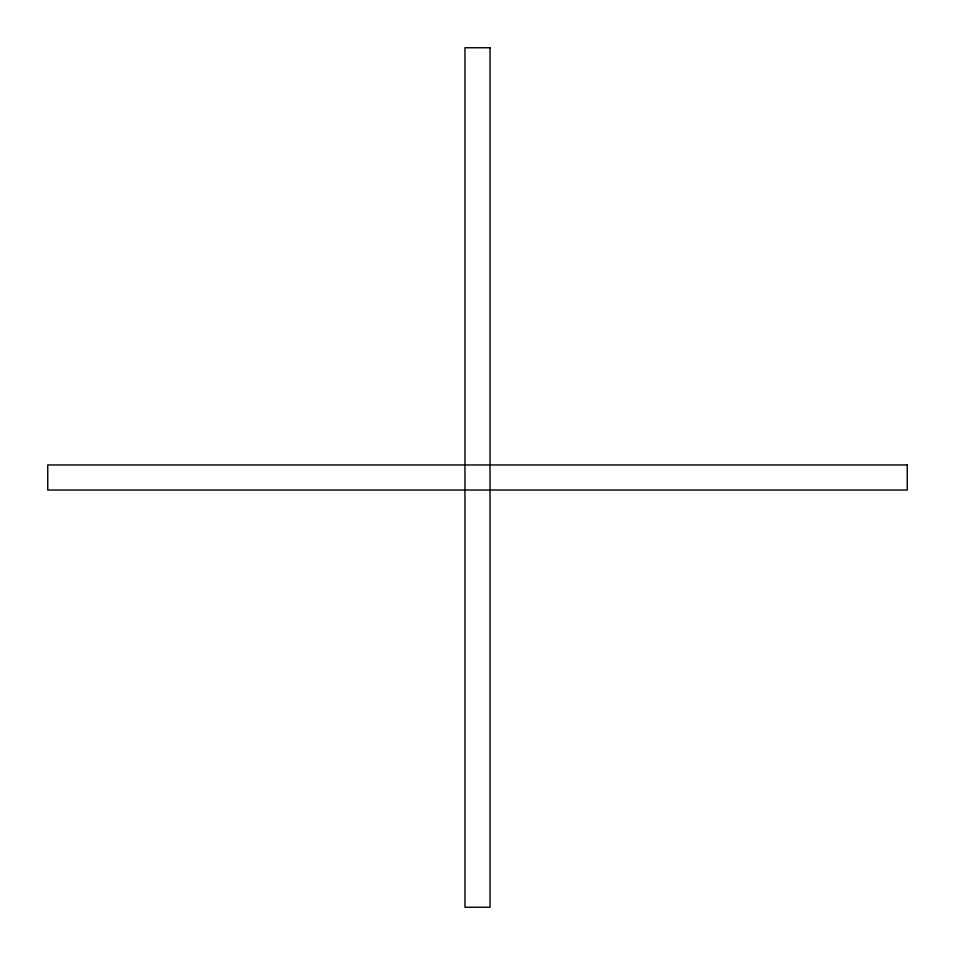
<?xml version="1.0" encoding="UTF-8"?>
<svg xmlns="http://www.w3.org/2000/svg" width="955" height="955" viewBox="0 0 955 955"><rect width="100%" height="100%" fill="white"/><g stroke="black" fill="none" stroke-linecap="round" stroke-linejoin="round"><path stroke-width="1.43" d="M490.034 47.75L464.966 47.75L464.966 907.25L490.034 907.25L490.034 47.75M907.25 464.966L47.75 464.966L47.75 490.034L907.25 490.034L907.25 464.966"/></g></svg>
